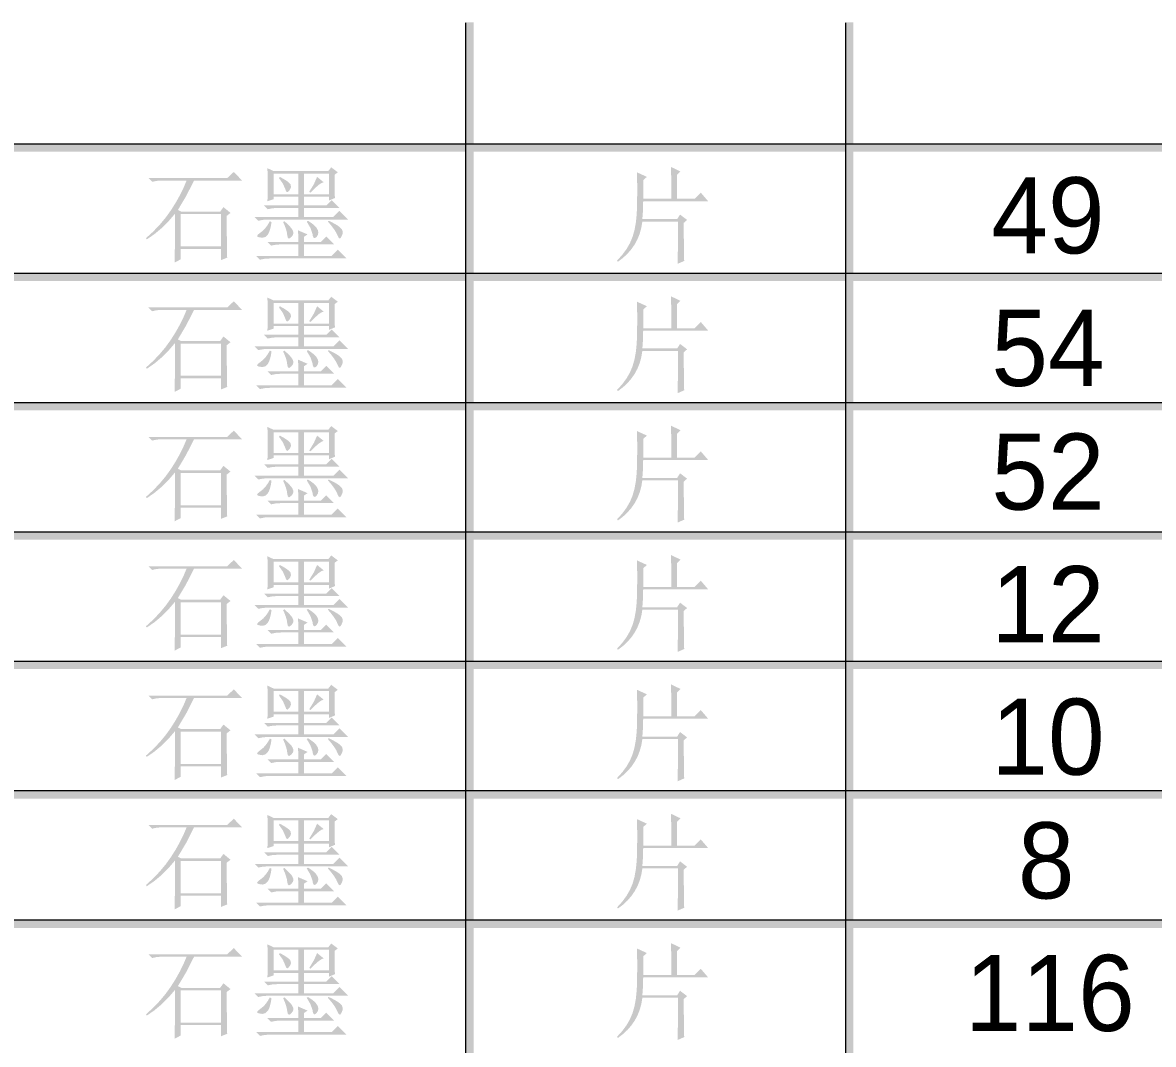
# Model space of a CAD drawing. Header units: millimetres. Extents: x 0 to 169, y 13 to 258.
# Drawn here: x 82.74 to 127.86, y 173.35 to 214.14 of the extents above; entities that cross this region are included whole.
import ezdxf

# ---------------------------------------------------------------- set-up
doc = ezdxf.new("R2010")
doc.units = ezdxf.units.MM

msp = doc.modelspace()

# ---------------------------------------------------------------- hatches: boundary and pattern name
h = msp.add_hatch(color=0)
h.dxf.hatch_style = 2
h.paths.add_polyline_path([(100.397028, 12.706615), (100.735691, 12.706615), (100.735691, 214.153309), (100.397028, 214.153309)])
h = msp.add_hatch(color=0)
h.dxf.hatch_style = 2
h.paths.add_polyline_path([(115.552361, 12.706615), (115.891024, 12.706615), (115.891024, 214.153309), (115.552361, 214.153309)])
h = msp.add_hatch(color=0)
h.dxf.hatch_style = 2
h.paths.add_polyline_path([(0.338667, 208.988642), (168.994667, 208.988642), (168.994667, 209.327305), (0.338667, 209.327305)])
h = msp.add_hatch(color=0)
h.paths.add_polyline_path([(89.049269, 206.495606), (89.049269, 205.205762), (90.653306, 205.205762), (90.653306, 206.495606)])
h.paths.add_polyline_path([(88.801222, 204.56084), (88.805098, 204.688998), (88.808457, 204.850228), (88.811299, 205.044532), (88.813625, 205.271908), (88.815433, 205.532357), (88.816725, 205.825879), (88.8175, 206.152474), (88.817759, 206.512142), (88.555242, 206.206218), (88.280324, 205.933366), (87.993003, 205.693588), (87.69328, 205.486882), (87.660207, 205.536491), (87.945461, 205.797974), (88.20591, 206.069792), (88.441554, 206.351945), (88.652394, 206.644434), (88.840496, 206.94209), (89.007928, 207.239747), (89.154689, 207.537403), (89.28078, 207.835059), (88.222446, 207.835059), (88.077752, 207.822657), (87.908253, 207.78545), (87.759425, 207.934278), (90.901352, 207.934278), (91.165936, 208.182325), (91.496665, 207.835059), (89.578436, 207.835059), (89.260109, 207.210808), (88.933514, 206.66097), (89.065806, 206.594825), (90.620233, 206.594825), (90.752524, 206.776726), (91.033644, 206.545215), (90.884816, 206.42946), (90.885074, 206.124828), (90.88585, 205.847583), (90.887141, 205.597728), (90.88895, 205.375261), (90.891276, 205.180182), (90.894118, 205.012492), (90.897477, 204.872191), (90.901352, 204.759278), (90.653306, 204.660059), (90.653306, 205.106543), (89.049269, 205.106543), (89.049269, 204.693132)])
h = msp.add_hatch(color=0)
h.paths.add_polyline_path([(95.184295, 207.570476), (95.188429, 207.372038), (95.200832, 207.140528), (94.969321, 207.041309), (94.969321, 207.190137), (93.960597, 207.190137), (93.960597, 206.842872), (94.853566, 206.842872), (95.06854, 207.057845), (95.382733, 206.743653), (93.960597, 206.743653), (93.960597, 206.379851), (95.134686, 206.379851), (95.382733, 206.627898), (95.729998, 206.280632), (92.538462, 206.280632), (92.331756, 206.26823), (92.141587, 206.231023), (91.992759, 206.379851), (93.745623, 206.379851), (93.745623, 206.743653), (92.9188, 206.743653), (92.712095, 206.73125), (92.521925, 206.694043), (92.373097, 206.842872), (93.745623, 206.842872), (93.745623, 207.190137), (92.753436, 207.190137), (92.753436, 207.090918), (92.505389, 207.008236), (92.512624, 207.134413), (92.517791, 207.281777), (92.520892, 207.450845), (92.521925, 207.642134), (92.517791, 208.017649), (92.505389, 208.331153), (92.753436, 208.215398), (94.936248, 208.215398), (95.052003, 208.364226), (95.316587, 208.165788), (95.184295, 208.066569)])
h.paths.add_polyline_path([(92.753436, 208.116179), (92.753436, 207.289356), (93.745623, 207.289356), (93.745623, 208.116179)])
h.paths.add_polyline_path([(93.960597, 208.116179), (93.960597, 207.289356), (94.969321, 207.289356), (94.969321, 208.116179)])
h.paths.add_polyline_path([(93.001483, 207.983887), (93.170981, 207.889922), (93.299139, 207.806809), (93.385955, 207.735065), (93.431431, 207.675207), (93.448656, 207.571165), (93.40387, 207.471257), (93.341169, 207.396843), (93.299139, 207.372038), (93.253664, 207.405111), (93.216457, 207.50433), (93.121372, 207.719304), (92.96841, 207.934278)])
h.paths.add_polyline_path([(94.489764, 207.983887), (94.754347, 207.768913), (94.671665, 207.743075), (94.55591, 207.66556), (94.407082, 207.536369), (94.225181, 207.355502), (94.175571, 207.388575), (94.361606, 207.694499)])
h.paths.add_polyline_path([(92.670753, 206.181413), (92.642934, 206.013982), (92.609431, 205.875489), (92.57076, 205.765935), (92.527437, 205.685319), (92.42753, 205.586101), (92.306951, 205.553028), (92.163635, 205.575076), (92.109203, 205.599192), (92.091977, 205.619174), (92.129184, 205.681185), (92.240806, 205.768002), (92.337957, 205.845516), (92.430975, 205.945769), (92.519858, 206.068759), (92.604608, 206.214486)])
h.paths.add_polyline_path([(94.125962, 206.231023), (94.245937, 206.151527), (94.341625, 206.078749), (94.413541, 206.013206), (94.462203, 205.955415), (94.519392, 205.855507), (94.539373, 205.768002), (94.523526, 205.677051), (94.47874, 205.602637), (94.428441, 205.553028), (94.390545, 205.536491), (94.360573, 205.546827), (94.336802, 205.577832), (94.319232, 205.629509), (94.307863, 205.701856), (94.225181, 205.941635), (94.076352, 206.19795)])
h.paths.add_polyline_path([(94.952785, 206.231023), (95.097565, 206.159709), (95.218057, 206.094597), (95.314778, 206.035686), (95.388245, 205.982976), (95.48264, 205.883757), (95.515024, 205.784538), (95.502622, 205.698411), (95.465415, 205.608149), (95.424074, 205.541314), (95.399269, 205.519955), (95.34966, 205.553028), (95.30005, 205.652247), (95.245273, 205.766968), (95.163625, 205.896159), (95.055104, 206.03982), (94.919712, 206.19795)])
h.paths.add_polyline_path([(92.505389, 205.387663), (93.745623, 205.387663), (93.729087, 205.850684), (94.109425, 205.685319), (93.960597, 205.586101), (93.960597, 205.387663), (94.638592, 205.387663), (94.853566, 205.602637), (95.167759, 205.288444), (93.960597, 205.288444), (93.960597, 204.825424), (95.06854, 204.825424), (95.316587, 205.07347), (95.663852, 204.726205), (92.604608, 204.726205), (92.397902, 204.713803), (92.207733, 204.676595), (92.058905, 204.825424), (93.745623, 204.825424), (93.745623, 205.288444), (93.051092, 205.288444), (92.844386, 205.276042), (92.654217, 205.238835)])
h.paths.add_polyline_path([(93.183384, 206.214486), (93.308527, 206.099851), (93.403181, 206.004335), (93.467862, 205.928457), (93.503089, 205.872733), (93.535472, 205.79763), (93.547186, 205.751465), (93.527204, 205.669472), (93.470016, 205.591613), (93.407315, 205.53718), (93.365285, 205.519955), (93.323944, 205.553028), (93.299139, 205.652247), (93.282602, 205.765935), (93.24953, 205.892025), (93.19992, 206.030518), (93.133774, 206.181413)])
h = msp.add_hatch(color=0)
h.dxf.hatch_style = 2
h.paths.add_polyline_path([(107.503075, 207.008236), (107.494806, 206.632032), (107.470002, 206.297168), (108.859064, 206.297168), (108.974819, 206.479069), (109.255939, 206.264095), (109.123648, 206.14834), (109.123906, 205.882207), (109.124681, 205.637777), (109.125973, 205.415052), (109.127782, 205.21403), (109.130107, 205.034713), (109.132949, 204.8771), (109.136308, 204.741191), (109.140184, 204.626986), (108.875601, 204.511231), (108.879476, 204.646106), (108.882835, 204.802686), (108.885678, 204.98097), (108.888003, 205.180957), (108.889812, 205.402649), (108.891104, 205.646045), (108.891879, 205.911145), (108.892137, 206.19795), (107.470002, 206.19795), (107.429436, 205.952228), (107.365615, 205.719426), (107.278541, 205.499543), (107.168211, 205.292579), (107.034628, 205.098534), (106.87779, 204.917408), (106.697697, 204.749201), (106.494351, 204.593913), (106.461278, 204.643523), (106.667036, 204.869865), (106.838171, 205.102409), (106.9752, 205.341154), (107.078639, 205.586101), (107.15512, 205.853871), (107.210931, 206.161432), (107.246071, 206.5093), (107.26054, 206.897993), (107.263554, 207.284447), (107.263985, 207.624908), (107.261315, 207.918861), (107.255028, 208.165788), (107.651903, 207.983887), (107.503075, 207.851595), (107.503075, 207.107455), (108.627554, 207.107455), (108.62652, 207.503296), (108.62342, 207.847461), (108.618252, 208.13995), (108.611017, 208.380762), (108.991356, 208.198861), (108.859064, 208.066569), (108.859064, 207.107455), (109.553595, 207.107455), (109.801642, 207.355502), (110.099299, 207.008236)])
h = msp.add_hatch(color=0)
h.dxf.hatch_style = 2
h.paths.add_polyline_path([(0.338667, 203.823976), (168.994667, 203.823976), (168.994667, 204.162639), (0.338667, 204.162639)])
h = msp.add_hatch(color=0)
h.paths.add_polyline_path([(95.184295, 202.405809), (95.188429, 202.207372), (95.200832, 201.975861), (94.969321, 201.876642), (94.969321, 202.02547), (93.960597, 202.02547), (93.960597, 201.678205), (94.853566, 201.678205), (95.06854, 201.893179), (95.382733, 201.578986), (93.960597, 201.578986), (93.960597, 201.215184), (95.134686, 201.215184), (95.382733, 201.463231), (95.729998, 201.115965), (92.538462, 201.115965), (92.331756, 201.103563), (92.141587, 201.066356), (91.992759, 201.215184), (93.745623, 201.215184), (93.745623, 201.578986), (92.9188, 201.578986), (92.712095, 201.566584), (92.521925, 201.529377), (92.373097, 201.678205), (93.745623, 201.678205), (93.745623, 202.02547), (92.753436, 202.02547), (92.753436, 201.926252), (92.505389, 201.843569), (92.512624, 201.969746), (92.517791, 202.11711), (92.520892, 202.286178), (92.521925, 202.477467), (92.517791, 202.852982), (92.505389, 203.166486), (92.753436, 203.050731), (94.936248, 203.050731), (95.052003, 203.199559), (95.316587, 203.001122), (95.184295, 202.901903)])
h.paths.add_polyline_path([(92.753436, 202.951512), (92.753436, 202.124689), (93.745623, 202.124689), (93.745623, 202.951512)])
h.paths.add_polyline_path([(93.960597, 202.951512), (93.960597, 202.124689), (94.969321, 202.124689), (94.969321, 202.951512)])
h.paths.add_polyline_path([(93.001483, 202.81922), (93.170981, 202.725256), (93.299139, 202.642143), (93.385955, 202.570398), (93.431431, 202.51054), (93.448656, 202.406498), (93.40387, 202.30659), (93.341169, 202.232176), (93.299139, 202.207372), (93.253664, 202.240444), (93.216457, 202.339663), (93.121372, 202.554637), (92.96841, 202.769611)])
h.paths.add_polyline_path([(94.489764, 202.81922), (94.754347, 202.604247), (94.671665, 202.578408), (94.55591, 202.500894), (94.407082, 202.371703), (94.225181, 202.190835), (94.175571, 202.223908), (94.361606, 202.529832)])
h.paths.add_polyline_path([(92.670753, 201.016747), (92.642934, 200.849315), (92.609431, 200.710822), (92.57076, 200.601268), (92.527437, 200.520653), (92.42753, 200.421434), (92.306951, 200.388361), (92.163635, 200.41041), (92.109203, 200.434525), (92.091977, 200.454507), (92.129184, 200.516519), (92.240806, 200.603335), (92.337957, 200.68085), (92.430975, 200.781102), (92.519858, 200.904092), (92.604608, 201.049819)])
h.paths.add_polyline_path([(94.125962, 201.066356), (94.245937, 200.98686), (94.341625, 200.914083), (94.413541, 200.84854), (94.462203, 200.790748), (94.519392, 200.69084), (94.539373, 200.603335), (94.523526, 200.512385), (94.47874, 200.43797), (94.428441, 200.388361), (94.390545, 200.371825), (94.360573, 200.38216), (94.336802, 200.413166), (94.319232, 200.464842), (94.307863, 200.537189), (94.225181, 200.776968), (94.076352, 201.033283)])
h.paths.add_polyline_path([(94.952785, 201.066356), (95.097565, 200.995042), (95.218057, 200.92993), (95.314778, 200.871019), (95.388245, 200.818309), (95.48264, 200.71909), (95.515024, 200.619872), (95.502622, 200.533744), (95.465415, 200.443483), (95.424074, 200.376648), (95.399269, 200.355288), (95.34966, 200.388361), (95.30005, 200.48758), (95.245273, 200.602302), (95.163625, 200.731493), (95.055104, 200.875153), (94.919712, 201.033283)])
h.paths.add_polyline_path([(92.505389, 200.222997), (93.745623, 200.222997), (93.729087, 200.686017), (94.109425, 200.520653), (93.960597, 200.421434), (93.960597, 200.222997), (94.638592, 200.222997), (94.853566, 200.43797), (95.167759, 200.123778), (93.960597, 200.123778), (93.960597, 199.660757), (95.06854, 199.660757), (95.316587, 199.908804), (95.663852, 199.561538), (92.604608, 199.561538), (92.397902, 199.549136), (92.207733, 199.511929), (92.058905, 199.660757), (93.745623, 199.660757), (93.745623, 200.123778), (93.051092, 200.123778), (92.844386, 200.111375), (92.654217, 200.074168)])
h.paths.add_polyline_path([(93.183384, 201.049819), (93.308527, 200.935184), (93.403181, 200.839669), (93.467862, 200.76379), (93.503089, 200.708066), (93.535472, 200.632963), (93.547186, 200.586799), (93.527204, 200.504805), (93.470016, 200.426946), (93.407315, 200.372514), (93.365285, 200.355288), (93.323944, 200.388361), (93.299139, 200.48758), (93.282602, 200.601268), (93.24953, 200.727359), (93.19992, 200.865851), (93.133774, 201.016747)])
h = msp.add_hatch(color=0)
h.dxf.hatch_style = 2
h.paths.add_polyline_path([(107.503075, 201.843569), (107.494806, 201.467365), (107.470002, 201.132502), (108.859064, 201.132502), (108.974819, 201.314403), (109.255939, 201.099429), (109.123648, 200.983674), (109.123906, 200.71754), (109.124681, 200.47311), (109.125973, 200.250385), (109.127782, 200.049364), (109.130107, 199.870046), (109.132949, 199.712433), (109.136308, 199.576524), (109.140184, 199.462319), (108.875601, 199.346564), (108.879476, 199.48144), (108.882835, 199.638019), (108.885678, 199.816303), (108.888003, 200.016291), (108.889812, 200.237983), (108.891104, 200.481379), (108.891879, 200.746479), (108.892137, 201.033283), (107.470002, 201.033283), (107.429436, 200.787562), (107.365615, 200.554759), (107.278541, 200.334876), (107.168211, 200.127912), (107.034628, 199.933867), (106.87779, 199.752741), (106.697697, 199.584534), (106.494351, 199.429247), (106.461278, 199.478856), (106.667036, 199.705199), (106.838171, 199.937743), (106.9752, 200.176488), (107.078639, 200.421434), (107.15512, 200.689204), (107.210931, 200.996765), (107.246071, 201.344633), (107.26054, 201.733326), (107.263554, 202.11978), (107.263985, 202.460242), (107.261315, 202.754194), (107.255028, 203.001122), (107.651903, 202.81922), (107.503075, 202.686929), (107.503075, 201.942788), (108.627554, 201.942788), (108.62652, 202.33863), (108.62342, 202.682795), (108.618252, 202.975283), (108.611017, 203.216095), (108.991356, 203.034194), (108.859064, 202.901903), (108.859064, 201.942788), (109.553595, 201.942788), (109.801642, 202.190835), (110.099299, 201.843569)])
h = msp.add_hatch(color=0)
h.paths.add_polyline_path([(89.049269, 201.330939), (89.049269, 200.041095), (90.653306, 200.041095), (90.653306, 201.330939)])
h.paths.add_polyline_path([(88.801222, 199.396174), (88.805098, 199.524331), (88.808457, 199.685562), (88.811299, 199.879865), (88.813625, 200.107241), (88.815433, 200.367691), (88.816725, 200.661213), (88.8175, 200.987808), (88.817759, 201.347476), (88.555242, 201.041551), (88.280324, 200.7687), (87.993003, 200.528921), (87.69328, 200.322215), (87.660207, 200.371825), (87.945461, 200.633307), (88.20591, 200.905125), (88.441554, 201.187279), (88.652394, 201.479767), (88.840496, 201.777424), (89.007928, 202.07508), (89.154689, 202.372736), (89.28078, 202.670392), (88.222446, 202.670392), (88.077752, 202.65799), (87.908253, 202.620783), (87.759425, 202.769611), (90.901352, 202.769611), (91.165936, 203.017658), (91.496665, 202.670392), (89.578436, 202.670392), (89.260109, 202.046141), (88.933514, 201.496304), (89.065806, 201.430158), (90.620233, 201.430158), (90.752524, 201.612059), (91.033644, 201.380549), (90.884816, 201.264793), (90.885074, 200.960161), (90.88585, 200.682917), (90.887141, 200.433061), (90.88895, 200.210594), (90.891276, 200.015516), (90.894118, 199.847826), (90.897477, 199.707524), (90.901352, 199.594611), (90.653306, 199.495392), (90.653306, 199.941877), (89.049269, 199.941877), (89.049269, 199.528465)])
h = msp.add_hatch(color=0)
h.dxf.hatch_style = 2
h.paths.add_polyline_path([(0.338667, 198.659309), (168.994667, 198.659309), (168.994667, 198.997972), (0.338667, 198.997972)])
h = msp.add_hatch(color=0)
h.paths.add_polyline_path([(89.049269, 196.166273), (89.049269, 194.876429), (90.653306, 194.876429), (90.653306, 196.166273)])
h.paths.add_polyline_path([(88.801222, 194.231507), (88.805098, 194.359664), (88.808457, 194.520895), (88.811299, 194.715198), (88.813625, 194.942575), (88.815433, 195.203024), (88.816725, 195.496546), (88.8175, 195.823141), (88.817759, 196.182809), (88.555242, 195.876885), (88.280324, 195.604033), (87.993003, 195.364254), (87.69328, 195.157549), (87.660207, 195.207158), (87.945461, 195.468641), (88.20591, 195.740459), (88.441554, 196.022612), (88.652394, 196.315101), (88.840496, 196.612757), (89.007928, 196.910413), (89.154689, 197.208069), (89.28078, 197.505726), (88.222446, 197.505726), (88.077752, 197.493323), (87.908253, 197.456116), (87.759425, 197.604944), (90.901352, 197.604944), (91.165936, 197.852991), (91.496665, 197.505726), (89.578436, 197.505726), (89.260109, 196.881474), (88.933514, 196.331637), (89.065806, 196.265491), (90.620233, 196.265491), (90.752524, 196.447392), (91.033644, 196.215882), (90.884816, 196.100127), (90.885074, 195.795494), (90.88585, 195.51825), (90.887141, 195.268395), (90.88895, 195.045928), (90.891276, 194.850849), (90.894118, 194.683159), (90.897477, 194.542857), (90.901352, 194.429944), (90.653306, 194.330726), (90.653306, 194.77721), (89.049269, 194.77721), (89.049269, 194.363799)])
h = msp.add_hatch(color=0)
h.paths.add_polyline_path([(95.184295, 197.241142), (95.188429, 197.042705), (95.200832, 196.811194), (94.969321, 196.711976), (94.969321, 196.860804), (93.960597, 196.860804), (93.960597, 196.513538), (94.853566, 196.513538), (95.06854, 196.728512), (95.382733, 196.414319), (93.960597, 196.414319), (93.960597, 196.050517), (95.134686, 196.050517), (95.382733, 196.298564), (95.729998, 195.951299), (92.538462, 195.951299), (92.331756, 195.938896), (92.141587, 195.901689), (91.992759, 196.050517), (93.745623, 196.050517), (93.745623, 196.414319), (92.9188, 196.414319), (92.712095, 196.401917), (92.521925, 196.36471), (92.373097, 196.513538), (93.745623, 196.513538), (93.745623, 196.860804), (92.753436, 196.860804), (92.753436, 196.761585), (92.505389, 196.678903), (92.512624, 196.805079), (92.517791, 196.952443), (92.520892, 197.121511), (92.521925, 197.3128), (92.517791, 197.688316), (92.505389, 198.001819), (92.753436, 197.886064), (94.936248, 197.886064), (95.052003, 198.034892), (95.316587, 197.836455), (95.184295, 197.737236)])
h.paths.add_polyline_path([(92.753436, 197.786845), (92.753436, 196.960023), (93.745623, 196.960023), (93.745623, 197.786845)])
h.paths.add_polyline_path([(93.960597, 197.786845), (93.960597, 196.960023), (94.969321, 196.960023), (94.969321, 197.786845)])
h.paths.add_polyline_path([(93.001483, 197.654554), (93.170981, 197.560589), (93.299139, 197.477476), (93.385955, 197.405732), (93.431431, 197.345873), (93.448656, 197.241831), (93.40387, 197.141924), (93.341169, 197.06751), (93.299139, 197.042705), (93.253664, 197.075778), (93.216457, 197.174997), (93.121372, 197.38997), (92.96841, 197.604944)])
h.paths.add_polyline_path([(94.489764, 197.654554), (94.754347, 197.43958), (94.671665, 197.413742), (94.55591, 197.336227), (94.407082, 197.207036), (94.225181, 197.026168), (94.175571, 197.059241), (94.361606, 197.365166)])
h.paths.add_polyline_path([(92.670753, 195.85208), (92.642934, 195.684648), (92.609431, 195.546155), (92.57076, 195.436601), (92.527437, 195.355986), (92.42753, 195.256767), (92.306951, 195.223694), (92.163635, 195.245743), (92.109203, 195.269859), (92.091977, 195.28984), (92.129184, 195.351852), (92.240806, 195.438668), (92.337957, 195.516183), (92.430975, 195.616435), (92.519858, 195.739425), (92.604608, 195.885153)])
h.paths.add_polyline_path([(94.125962, 195.901689), (94.245937, 195.822194), (94.341625, 195.749416), (94.413541, 195.683873), (94.462203, 195.626082), (94.519392, 195.526174), (94.539373, 195.438668), (94.523526, 195.347718), (94.47874, 195.273304), (94.428441, 195.223694), (94.390545, 195.207158), (94.360573, 195.217493), (94.336802, 195.248499), (94.319232, 195.300176), (94.307863, 195.372523), (94.225181, 195.612301), (94.076352, 195.868616)])
h.paths.add_polyline_path([(94.952785, 195.901689), (95.097565, 195.830376), (95.218057, 195.765263), (95.314778, 195.706352), (95.388245, 195.653642), (95.48264, 195.554424), (95.515024, 195.455205), (95.502622, 195.369077), (95.465415, 195.278816), (95.424074, 195.211981), (95.399269, 195.190622), (95.34966, 195.223694), (95.30005, 195.322913), (95.245273, 195.437635), (95.163625, 195.566826), (95.055104, 195.710486), (94.919712, 195.868616)])
h.paths.add_polyline_path([(92.505389, 195.05833), (93.745623, 195.05833), (93.729087, 195.521351), (94.109425, 195.355986), (93.960597, 195.256767), (93.960597, 195.05833), (94.638592, 195.05833), (94.853566, 195.273304), (95.167759, 194.959111), (93.960597, 194.959111), (93.960597, 194.49609), (95.06854, 194.49609), (95.316587, 194.744137), (95.663852, 194.396872), (92.604608, 194.396872), (92.397902, 194.384469), (92.207733, 194.347262), (92.058905, 194.49609), (93.745623, 194.49609), (93.745623, 194.959111), (93.051092, 194.959111), (92.844386, 194.946709), (92.654217, 194.909502)])
h.paths.add_polyline_path([(93.183384, 195.885153), (93.308527, 195.770517), (93.403181, 195.675002), (93.467862, 195.599124), (93.503089, 195.543399), (93.535472, 195.468296), (93.547186, 195.422132), (93.527204, 195.340139), (93.470016, 195.26228), (93.407315, 195.207847), (93.365285, 195.190622), (93.323944, 195.223694), (93.299139, 195.322913), (93.282602, 195.436601), (93.24953, 195.562692), (93.19992, 195.701185), (93.133774, 195.85208)])
h = msp.add_hatch(color=0)
h.dxf.hatch_style = 2
h.paths.add_polyline_path([(107.503075, 196.678903), (107.494806, 196.302698), (107.470002, 195.967835), (108.859064, 195.967835), (108.974819, 196.149736), (109.255939, 195.934762), (109.123648, 195.819007), (109.123906, 195.552873), (109.124681, 195.308444), (109.125973, 195.085718), (109.127782, 194.884697), (109.130107, 194.70538), (109.132949, 194.547767), (109.136308, 194.411858), (109.140184, 194.297653), (108.875601, 194.181898), (108.879476, 194.316773), (108.882835, 194.473353), (108.885678, 194.651636), (108.888003, 194.851624), (108.889812, 195.073316), (108.891104, 195.316712), (108.891879, 195.581812), (108.892137, 195.868616), (107.470002, 195.868616), (107.429436, 195.622895), (107.365615, 195.390093), (107.278541, 195.170209), (107.168211, 194.963245), (107.034628, 194.7692), (106.87779, 194.588074), (106.697697, 194.419868), (106.494351, 194.26458), (106.461278, 194.314189), (106.667036, 194.540532), (106.838171, 194.773076), (106.9752, 195.011821), (107.078639, 195.256767), (107.15512, 195.524537), (107.210931, 195.832098), (107.246071, 196.179967), (107.26054, 196.56866), (107.263554, 196.955113), (107.263985, 197.295575), (107.261315, 197.589528), (107.255028, 197.836455), (107.651903, 197.654554), (107.503075, 197.522262), (107.503075, 196.778122), (108.627554, 196.778122), (108.62652, 197.173963), (108.62342, 197.518128), (108.618252, 197.810617), (108.611017, 198.051429), (108.991356, 197.869528), (108.859064, 197.737236), (108.859064, 196.778122), (109.553595, 196.778122), (109.801642, 197.026168), (110.099299, 196.678903)])
h = msp.add_hatch(color=0)
h.dxf.hatch_style = 2
h.paths.add_polyline_path([(0.338667, 193.494642), (168.994667, 193.494642), (168.994667, 193.833305), (0.338667, 193.833305)])
h = msp.add_hatch(color=0)
h.paths.add_polyline_path([(95.184295, 192.076476), (95.188429, 191.878038), (95.200832, 191.646528), (94.969321, 191.547309), (94.969321, 191.696137), (93.960597, 191.696137), (93.960597, 191.348872), (94.853566, 191.348872), (95.06854, 191.563845), (95.382733, 191.249653), (93.960597, 191.249653), (93.960597, 190.885851), (95.134686, 190.885851), (95.382733, 191.133898), (95.729998, 190.786632), (92.538462, 190.786632), (92.331756, 190.77423), (92.141587, 190.737023), (91.992759, 190.885851), (93.745623, 190.885851), (93.745623, 191.249653), (92.9188, 191.249653), (92.712095, 191.23725), (92.521925, 191.200043), (92.373097, 191.348872), (93.745623, 191.348872), (93.745623, 191.696137), (92.753436, 191.696137), (92.753436, 191.596918), (92.505389, 191.514236), (92.512624, 191.640413), (92.517791, 191.787777), (92.520892, 191.956845), (92.521925, 192.148134), (92.517791, 192.523649), (92.505389, 192.837153), (92.753436, 192.721398), (94.936248, 192.721398), (95.052003, 192.870226), (95.316587, 192.671788), (95.184295, 192.572569)])
h.paths.add_polyline_path([(92.753436, 192.622179), (92.753436, 191.795356), (93.745623, 191.795356), (93.745623, 192.622179)])
h.paths.add_polyline_path([(93.960597, 192.622179), (93.960597, 191.795356), (94.969321, 191.795356), (94.969321, 192.622179)])
h.paths.add_polyline_path([(93.001483, 192.489887), (93.170981, 192.395922), (93.299139, 192.312809), (93.385955, 192.241065), (93.431431, 192.181207), (93.448656, 192.077165), (93.40387, 191.977257), (93.341169, 191.902843), (93.299139, 191.878038), (93.253664, 191.911111), (93.216457, 192.01033), (93.121372, 192.225304), (92.96841, 192.440278)])
h.paths.add_polyline_path([(94.489764, 192.489887), (94.754347, 192.274913), (94.671665, 192.249075), (94.55591, 192.17156), (94.407082, 192.042369), (94.225181, 191.861502), (94.175571, 191.894575), (94.361606, 192.200499)])
h.paths.add_polyline_path([(92.670753, 190.687413), (92.642934, 190.519982), (92.609431, 190.381489), (92.57076, 190.271935), (92.527437, 190.191319), (92.42753, 190.092101), (92.306951, 190.059028), (92.163635, 190.081076), (92.109203, 190.105192), (92.091977, 190.125174), (92.129184, 190.187185), (92.240806, 190.274002), (92.337957, 190.351516), (92.430975, 190.451769), (92.519858, 190.574759), (92.604608, 190.720486)])
h.paths.add_polyline_path([(94.125962, 190.737023), (94.245937, 190.657527), (94.341625, 190.584749), (94.413541, 190.519206), (94.462203, 190.461415), (94.519392, 190.361507), (94.539373, 190.274002), (94.523526, 190.183051), (94.47874, 190.108637), (94.428441, 190.059028), (94.390545, 190.042491), (94.360573, 190.052827), (94.336802, 190.083832), (94.319232, 190.135509), (94.307863, 190.207856), (94.225181, 190.447635), (94.076352, 190.70395)])
h.paths.add_polyline_path([(94.952785, 190.737023), (95.097565, 190.665709), (95.218057, 190.600597), (95.314778, 190.541686), (95.388245, 190.488976), (95.48264, 190.389757), (95.515024, 190.290538), (95.502622, 190.204411), (95.465415, 190.114149), (95.424074, 190.047314), (95.399269, 190.025955), (95.34966, 190.059028), (95.30005, 190.158247), (95.245273, 190.272968), (95.163625, 190.402159), (95.055104, 190.54582), (94.919712, 190.70395)])
h.paths.add_polyline_path([(92.505389, 189.893663), (93.745623, 189.893663), (93.729087, 190.356684), (94.109425, 190.191319), (93.960597, 190.092101), (93.960597, 189.893663), (94.638592, 189.893663), (94.853566, 190.108637), (95.167759, 189.794444), (93.960597, 189.794444), (93.960597, 189.331424), (95.06854, 189.331424), (95.316587, 189.57947), (95.663852, 189.232205), (92.604608, 189.232205), (92.397902, 189.219803), (92.207733, 189.182595), (92.058905, 189.331424), (93.745623, 189.331424), (93.745623, 189.794444), (93.051092, 189.794444), (92.844386, 189.782042), (92.654217, 189.744835)])
h.paths.add_polyline_path([(93.183384, 190.720486), (93.308527, 190.605851), (93.403181, 190.510335), (93.467862, 190.434457), (93.503089, 190.378733), (93.535472, 190.30363), (93.547186, 190.257465), (93.527204, 190.175472), (93.470016, 190.097613), (93.407315, 190.04318), (93.365285, 190.025955), (93.323944, 190.059028), (93.299139, 190.158247), (93.282602, 190.271935), (93.24953, 190.398025), (93.19992, 190.536518), (93.133774, 190.687413)])
h = msp.add_hatch(color=0)
h.dxf.hatch_style = 2
h.paths.add_polyline_path([(107.503075, 191.514236), (107.494806, 191.138032), (107.470002, 190.803168), (108.859064, 190.803168), (108.974819, 190.985069), (109.255939, 190.770095), (109.123648, 190.65434), (109.123906, 190.388207), (109.124681, 190.143777), (109.125973, 189.921052), (109.127782, 189.72003), (109.130107, 189.540713), (109.132949, 189.3831), (109.136308, 189.247191), (109.140184, 189.132986), (108.875601, 189.017231), (108.879476, 189.152106), (108.882835, 189.308686), (108.885678, 189.48697), (108.888003, 189.686957), (108.889812, 189.908649), (108.891104, 190.152045), (108.891879, 190.417145), (108.892137, 190.70395), (107.470002, 190.70395), (107.429436, 190.458228), (107.365615, 190.225426), (107.278541, 190.005543), (107.168211, 189.798579), (107.034628, 189.604534), (106.87779, 189.423408), (106.697697, 189.255201), (106.494351, 189.099913), (106.461278, 189.149523), (106.667036, 189.375865), (106.838171, 189.608409), (106.9752, 189.847154), (107.078639, 190.092101), (107.15512, 190.359871), (107.210931, 190.667432), (107.246071, 191.0153), (107.26054, 191.403993), (107.263554, 191.790447), (107.263985, 192.130908), (107.261315, 192.424861), (107.255028, 192.671788), (107.651903, 192.489887), (107.503075, 192.357595), (107.503075, 191.613455), (108.627554, 191.613455), (108.62652, 192.009296), (108.62342, 192.353461), (108.618252, 192.64595), (108.611017, 192.886762), (108.991356, 192.704861), (108.859064, 192.572569), (108.859064, 191.613455), (109.553595, 191.613455), (109.801642, 191.861502), (110.099299, 191.514236)])
h = msp.add_hatch(color=0)
h.paths.add_polyline_path([(89.049269, 191.001606), (89.049269, 189.711762), (90.653306, 189.711762), (90.653306, 191.001606)])
h.paths.add_polyline_path([(88.801222, 189.06684), (88.805098, 189.194998), (88.808457, 189.356228), (88.811299, 189.550532), (88.813625, 189.777908), (88.815433, 190.038357), (88.816725, 190.331879), (88.8175, 190.658474), (88.817759, 191.018142), (88.555242, 190.712218), (88.280324, 190.439366), (87.993003, 190.199588), (87.69328, 189.992882), (87.660207, 190.042491), (87.945461, 190.303974), (88.20591, 190.575792), (88.441554, 190.857945), (88.652394, 191.150434), (88.840496, 191.44809), (89.007928, 191.745747), (89.154689, 192.043403), (89.28078, 192.341059), (88.222446, 192.341059), (88.077752, 192.328657), (87.908253, 192.29145), (87.759425, 192.440278), (90.901352, 192.440278), (91.165936, 192.688325), (91.496665, 192.341059), (89.578436, 192.341059), (89.260109, 191.716808), (88.933514, 191.16697), (89.065806, 191.100825), (90.620233, 191.100825), (90.752524, 191.282726), (91.033644, 191.051215), (90.884816, 190.93546), (90.885074, 190.630828), (90.88585, 190.353583), (90.887141, 190.103728), (90.88895, 189.881261), (90.891276, 189.686182), (90.894118, 189.518492), (90.897477, 189.378191), (90.901352, 189.265278), (90.653306, 189.166059), (90.653306, 189.612543), (89.049269, 189.612543), (89.049269, 189.199132)])
h = msp.add_hatch(color=0)
h.dxf.hatch_style = 2
h.paths.add_polyline_path([(0.338667, 188.329976), (168.994667, 188.329976), (168.994667, 188.668639), (0.338667, 188.668639)])
h = msp.add_hatch(color=0)
h.paths.add_polyline_path([(89.049269, 185.836939), (89.049269, 184.547095), (90.653306, 184.547095), (90.653306, 185.836939)])
h.paths.add_polyline_path([(88.801222, 183.902174), (88.805098, 184.030331), (88.808457, 184.191562), (88.811299, 184.385865), (88.813625, 184.613241), (88.815433, 184.873691), (88.816725, 185.167213), (88.8175, 185.493808), (88.817759, 185.853476), (88.555242, 185.547551), (88.280324, 185.2747), (87.993003, 185.034921), (87.69328, 184.828215), (87.660207, 184.877825), (87.945461, 185.139307), (88.20591, 185.411125), (88.441554, 185.693279), (88.652394, 185.985767), (88.840496, 186.283424), (89.007928, 186.58108), (89.154689, 186.878736), (89.28078, 187.176392), (88.222446, 187.176392), (88.077752, 187.16399), (87.908253, 187.126783), (87.759425, 187.275611), (90.901352, 187.275611), (91.165936, 187.523658), (91.496665, 187.176392), (89.578436, 187.176392), (89.260109, 186.552141), (88.933514, 186.002304), (89.065806, 185.936158), (90.620233, 185.936158), (90.752524, 186.118059), (91.033644, 185.886549), (90.884816, 185.770793), (90.885074, 185.466161), (90.88585, 185.188917), (90.887141, 184.939061), (90.88895, 184.716594), (90.891276, 184.521516), (90.894118, 184.353826), (90.897477, 184.213524), (90.901352, 184.100611), (90.653306, 184.001392), (90.653306, 184.447877), (89.049269, 184.447877), (89.049269, 184.034465)])
h = msp.add_hatch(color=0)
h.paths.add_polyline_path([(95.184295, 186.911809), (95.188429, 186.713372), (95.200832, 186.481861), (94.969321, 186.382642), (94.969321, 186.53147), (93.960597, 186.53147), (93.960597, 186.184205), (94.853566, 186.184205), (95.06854, 186.399179), (95.382733, 186.084986), (93.960597, 186.084986), (93.960597, 185.721184), (95.134686, 185.721184), (95.382733, 185.969231), (95.729998, 185.621965), (92.538462, 185.621965), (92.331756, 185.609563), (92.141587, 185.572356), (91.992759, 185.721184), (93.745623, 185.721184), (93.745623, 186.084986), (92.9188, 186.084986), (92.712095, 186.072584), (92.521925, 186.035377), (92.373097, 186.184205), (93.745623, 186.184205), (93.745623, 186.53147), (92.753436, 186.53147), (92.753436, 186.432252), (92.505389, 186.349569), (92.512624, 186.475746), (92.517791, 186.62311), (92.520892, 186.792178), (92.521925, 186.983467), (92.517791, 187.358982), (92.505389, 187.672486), (92.753436, 187.556731), (94.936248, 187.556731), (95.052003, 187.705559), (95.316587, 187.507122), (95.184295, 187.407903)])
h.paths.add_polyline_path([(92.753436, 187.457512), (92.753436, 186.630689), (93.745623, 186.630689), (93.745623, 187.457512)])
h.paths.add_polyline_path([(93.960597, 187.457512), (93.960597, 186.630689), (94.969321, 186.630689), (94.969321, 187.457512)])
h.paths.add_polyline_path([(93.001483, 187.32522), (93.170981, 187.231256), (93.299139, 187.148143), (93.385955, 187.076398), (93.431431, 187.01654), (93.448656, 186.912498), (93.40387, 186.81259), (93.341169, 186.738176), (93.299139, 186.713372), (93.253664, 186.746444), (93.216457, 186.845663), (93.121372, 187.060637), (92.96841, 187.275611)])
h.paths.add_polyline_path([(94.489764, 187.32522), (94.754347, 187.110247), (94.671665, 187.084408), (94.55591, 187.006894), (94.407082, 186.877703), (94.225181, 186.696835), (94.175571, 186.729908), (94.361606, 187.035832)])
h.paths.add_polyline_path([(92.670753, 185.522747), (92.642934, 185.355315), (92.609431, 185.216822), (92.57076, 185.107268), (92.527437, 185.026653), (92.42753, 184.927434), (92.306951, 184.894361), (92.163635, 184.91641), (92.109203, 184.940525), (92.091977, 184.960507), (92.129184, 185.022519), (92.240806, 185.109335), (92.337957, 185.18685), (92.430975, 185.287102), (92.519858, 185.410092), (92.604608, 185.555819)])
h.paths.add_polyline_path([(94.125962, 185.572356), (94.245937, 185.49286), (94.341625, 185.420083), (94.413541, 185.35454), (94.462203, 185.296748), (94.519392, 185.19684), (94.539373, 185.109335), (94.523526, 185.018385), (94.47874, 184.94397), (94.428441, 184.894361), (94.390545, 184.877825), (94.360573, 184.88816), (94.336802, 184.919166), (94.319232, 184.970842), (94.307863, 185.043189), (94.225181, 185.282968), (94.076352, 185.539283)])
h.paths.add_polyline_path([(94.952785, 185.572356), (95.097565, 185.501042), (95.218057, 185.43593), (95.314778, 185.377019), (95.388245, 185.324309), (95.48264, 185.22509), (95.515024, 185.125872), (95.502622, 185.039744), (95.465415, 184.949483), (95.424074, 184.882648), (95.399269, 184.861288), (95.34966, 184.894361), (95.30005, 184.99358), (95.245273, 185.108302), (95.163625, 185.237493), (95.055104, 185.381153), (94.919712, 185.539283)])
h.paths.add_polyline_path([(92.505389, 184.728997), (93.745623, 184.728997), (93.729087, 185.192017), (94.109425, 185.026653), (93.960597, 184.927434), (93.960597, 184.728997), (94.638592, 184.728997), (94.853566, 184.94397), (95.167759, 184.629778), (93.960597, 184.629778), (93.960597, 184.166757), (95.06854, 184.166757), (95.316587, 184.414804), (95.663852, 184.067538), (92.604608, 184.067538), (92.397902, 184.055136), (92.207733, 184.017929), (92.058905, 184.166757), (93.745623, 184.166757), (93.745623, 184.629778), (93.051092, 184.629778), (92.844386, 184.617375), (92.654217, 184.580168)])
h.paths.add_polyline_path([(93.183384, 185.555819), (93.308527, 185.441184), (93.403181, 185.345669), (93.467862, 185.26979), (93.503089, 185.214066), (93.535472, 185.138963), (93.547186, 185.092799), (93.527204, 185.010805), (93.470016, 184.932946), (93.407315, 184.878514), (93.365285, 184.861288), (93.323944, 184.894361), (93.299139, 184.99358), (93.282602, 185.107268), (93.24953, 185.233359), (93.19992, 185.371851), (93.133774, 185.522747)])
h = msp.add_hatch(color=0)
h.dxf.hatch_style = 2
h.paths.add_polyline_path([(107.503075, 186.349569), (107.494806, 185.973365), (107.470002, 185.638502), (108.859064, 185.638502), (108.974819, 185.820403), (109.255939, 185.605429), (109.123648, 185.489674), (109.123906, 185.22354), (109.124681, 184.97911), (109.125973, 184.756385), (109.127782, 184.555364), (109.130107, 184.376046), (109.132949, 184.218433), (109.136308, 184.082524), (109.140184, 183.968319), (108.875601, 183.852564), (108.879476, 183.98744), (108.882835, 184.144019), (108.885678, 184.322303), (108.888003, 184.522291), (108.889812, 184.743983), (108.891104, 184.987379), (108.891879, 185.252479), (108.892137, 185.539283), (107.470002, 185.539283), (107.429436, 185.293562), (107.365615, 185.060759), (107.278541, 184.840876), (107.168211, 184.633912), (107.034628, 184.439867), (106.87779, 184.258741), (106.697697, 184.090534), (106.494351, 183.935247), (106.461278, 183.984856), (106.667036, 184.211199), (106.838171, 184.443743), (106.9752, 184.682488), (107.078639, 184.927434), (107.15512, 185.195204), (107.210931, 185.502765), (107.246071, 185.850633), (107.26054, 186.239326), (107.263554, 186.62578), (107.263985, 186.966242), (107.261315, 187.260194), (107.255028, 187.507122), (107.651903, 187.32522), (107.503075, 187.192929), (107.503075, 186.448788), (108.627554, 186.448788), (108.62652, 186.84463), (108.62342, 187.188795), (108.618252, 187.481283), (108.611017, 187.722095), (108.991356, 187.540194), (108.859064, 187.407903), (108.859064, 186.448788), (109.553595, 186.448788), (109.801642, 186.696835), (110.099299, 186.349569)])
h = msp.add_hatch(color=0)
h.dxf.hatch_style = 2
h.paths.add_polyline_path([(0.338667, 183.165309), (168.994667, 183.165309), (168.994667, 183.503983), (0.338667, 183.503983)])
h = msp.add_hatch(color=0)
h.paths.add_polyline_path([(89.049269, 180.672273), (89.049269, 179.382429), (90.653306, 179.382429), (90.653306, 180.672273)])
h.paths.add_polyline_path([(88.801222, 178.737507), (88.805098, 178.865664), (88.808457, 179.026895), (88.811299, 179.221198), (88.813625, 179.448575), (88.815433, 179.709024), (88.816725, 180.002546), (88.8175, 180.329141), (88.817759, 180.688809), (88.555242, 180.382885), (88.280324, 180.110033), (87.993003, 179.870254), (87.69328, 179.663549), (87.660207, 179.713158), (87.945461, 179.974641), (88.20591, 180.246459), (88.441554, 180.528612), (88.652394, 180.821101), (88.840496, 181.118757), (89.007928, 181.416413), (89.154689, 181.714069), (89.28078, 182.011726), (88.222446, 182.011726), (88.077752, 181.999323), (87.908253, 181.962116), (87.759425, 182.110944), (90.901352, 182.110944), (91.165936, 182.358991), (91.496665, 182.011726), (89.578436, 182.011726), (89.260109, 181.387474), (88.933514, 180.837637), (89.065806, 180.771491), (90.620233, 180.771491), (90.752524, 180.953392), (91.033644, 180.721882), (90.884816, 180.606127), (90.885074, 180.301494), (90.88585, 180.02425), (90.887141, 179.774395), (90.88895, 179.551928), (90.891276, 179.356849), (90.894118, 179.189159), (90.897477, 179.048857), (90.901352, 178.935944), (90.653306, 178.836726), (90.653306, 179.28321), (89.049269, 179.28321), (89.049269, 178.869799)])
h = msp.add_hatch(color=0)
h.paths.add_polyline_path([(95.184295, 181.747142), (95.188429, 181.548705), (95.200832, 181.317194), (94.969321, 181.217976), (94.969321, 181.366804), (93.960597, 181.366804), (93.960597, 181.019538), (94.853566, 181.019538), (95.06854, 181.234512), (95.382733, 180.920319), (93.960597, 180.920319), (93.960597, 180.556517), (95.134686, 180.556517), (95.382733, 180.804564), (95.729998, 180.457299), (92.538462, 180.457299), (92.331756, 180.444896), (92.141587, 180.407689), (91.992759, 180.556517), (93.745623, 180.556517), (93.745623, 180.920319), (92.9188, 180.920319), (92.712095, 180.907917), (92.521925, 180.87071), (92.373097, 181.019538), (93.745623, 181.019538), (93.745623, 181.366804), (92.753436, 181.366804), (92.753436, 181.267585), (92.505389, 181.184903), (92.512624, 181.311079), (92.517791, 181.458443), (92.520892, 181.627511), (92.521925, 181.8188), (92.517791, 182.194316), (92.505389, 182.507819), (92.753436, 182.392064), (94.936248, 182.392064), (95.052003, 182.540892), (95.316587, 182.342455), (95.184295, 182.243236)])
h.paths.add_polyline_path([(92.753436, 182.292845), (92.753436, 181.466023), (93.745623, 181.466023), (93.745623, 182.292845)])
h.paths.add_polyline_path([(93.960597, 182.292845), (93.960597, 181.466023), (94.969321, 181.466023), (94.969321, 182.292845)])
h.paths.add_polyline_path([(93.001483, 182.160554), (93.170981, 182.066589), (93.299139, 181.983476), (93.385955, 181.911732), (93.431431, 181.851873), (93.448656, 181.747831), (93.40387, 181.647924), (93.341169, 181.57351), (93.299139, 181.548705), (93.253664, 181.581778), (93.216457, 181.680997), (93.121372, 181.89597), (92.96841, 182.110944)])
h.paths.add_polyline_path([(94.489764, 182.160554), (94.754347, 181.94558), (94.671665, 181.919742), (94.55591, 181.842227), (94.407082, 181.713036), (94.225181, 181.532168), (94.175571, 181.565241), (94.361606, 181.871166)])
h.paths.add_polyline_path([(92.670753, 180.35808), (92.642934, 180.190648), (92.609431, 180.052155), (92.57076, 179.942601), (92.527437, 179.861986), (92.42753, 179.762767), (92.306951, 179.729694), (92.163635, 179.751743), (92.109203, 179.775859), (92.091977, 179.79584), (92.129184, 179.857852), (92.240806, 179.944668), (92.337957, 180.022183), (92.430975, 180.122435), (92.519858, 180.245425), (92.604608, 180.391153)])
h.paths.add_polyline_path([(94.125962, 180.407689), (94.245937, 180.328194), (94.341625, 180.255416), (94.413541, 180.189873), (94.462203, 180.132082), (94.519392, 180.032174), (94.539373, 179.944668), (94.523526, 179.853718), (94.47874, 179.779304), (94.428441, 179.729694), (94.390545, 179.713158), (94.360573, 179.723493), (94.336802, 179.754499), (94.319232, 179.806176), (94.307863, 179.878523), (94.225181, 180.118301), (94.076352, 180.374616)])
h.paths.add_polyline_path([(94.952785, 180.407689), (95.097565, 180.336376), (95.218057, 180.271263), (95.314778, 180.212352), (95.388245, 180.159642), (95.48264, 180.060424), (95.515024, 179.961205), (95.502622, 179.875077), (95.465415, 179.784816), (95.424074, 179.717981), (95.399269, 179.696622), (95.34966, 179.729694), (95.30005, 179.828913), (95.245273, 179.943635), (95.163625, 180.072826), (95.055104, 180.216486), (94.919712, 180.374616)])
h.paths.add_polyline_path([(92.505389, 179.56433), (93.745623, 179.56433), (93.729087, 180.027351), (94.109425, 179.861986), (93.960597, 179.762767), (93.960597, 179.56433), (94.638592, 179.56433), (94.853566, 179.779304), (95.167759, 179.465111), (93.960597, 179.465111), (93.960597, 179.00209), (95.06854, 179.00209), (95.316587, 179.250137), (95.663852, 178.902872), (92.604608, 178.902872), (92.397902, 178.890469), (92.207733, 178.853262), (92.058905, 179.00209), (93.745623, 179.00209), (93.745623, 179.465111), (93.051092, 179.465111), (92.844386, 179.452709), (92.654217, 179.415502)])
h.paths.add_polyline_path([(93.183384, 180.391153), (93.308527, 180.276517), (93.403181, 180.181002), (93.467862, 180.105124), (93.503089, 180.049399), (93.535472, 179.974296), (93.547186, 179.928132), (93.527204, 179.846139), (93.470016, 179.76828), (93.407315, 179.713847), (93.365285, 179.696622), (93.323944, 179.729694), (93.299139, 179.828913), (93.282602, 179.942601), (93.24953, 180.068692), (93.19992, 180.207185), (93.133774, 180.35808)])
h = msp.add_hatch(color=0)
h.dxf.hatch_style = 2
h.paths.add_polyline_path([(107.503075, 181.184903), (107.494806, 180.808698), (107.470002, 180.473835), (108.859064, 180.473835), (108.974819, 180.655736), (109.255939, 180.440762), (109.123648, 180.325007), (109.123906, 180.058873), (109.124681, 179.814444), (109.125973, 179.591718), (109.127782, 179.390697), (109.130107, 179.21138), (109.132949, 179.053767), (109.136308, 178.917858), (109.140184, 178.803653), (108.875601, 178.687898), (108.879476, 178.822773), (108.882835, 178.979353), (108.885678, 179.157636), (108.888003, 179.357624), (108.889812, 179.579316), (108.891104, 179.822712), (108.891879, 180.087812), (108.892137, 180.374616), (107.470002, 180.374616), (107.429436, 180.128895), (107.365615, 179.896093), (107.278541, 179.676209), (107.168211, 179.469245), (107.034628, 179.2752), (106.87779, 179.094074), (106.697697, 178.925868), (106.494351, 178.77058), (106.461278, 178.820189), (106.667036, 179.046532), (106.838171, 179.279076), (106.9752, 179.517821), (107.078639, 179.762767), (107.15512, 180.030537), (107.210931, 180.338098), (107.246071, 180.685967), (107.26054, 181.07466), (107.263554, 181.461113), (107.263985, 181.801575), (107.261315, 182.095528), (107.255028, 182.342455), (107.651903, 182.160554), (107.503075, 182.028262), (107.503075, 181.284122), (108.627554, 181.284122), (108.62652, 181.679963), (108.62342, 182.024128), (108.618252, 182.316617), (108.611017, 182.557429), (108.991356, 182.375528), (108.859064, 182.243236), (108.859064, 181.284122), (109.553595, 181.284122), (109.801642, 181.532168), (110.099299, 181.184903)])
h = msp.add_hatch(color=0)
h.dxf.hatch_style = 2
h.paths.add_polyline_path([(0.338667, 178.000642), (168.994667, 178.000642), (168.994667, 178.339305), (0.338667, 178.339305)])
h = msp.add_hatch(color=0)
h.paths.add_polyline_path([(95.184295, 176.582476), (95.188429, 176.384038), (95.200832, 176.152528), (94.969321, 176.053309), (94.969321, 176.202137), (93.960597, 176.202137), (93.960597, 175.854872), (94.853566, 175.854872), (95.06854, 176.069845), (95.382733, 175.755653), (93.960597, 175.755653), (93.960597, 175.391851), (95.134686, 175.391851), (95.382733, 175.639898), (95.729998, 175.292632), (92.538462, 175.292632), (92.331756, 175.28023), (92.141587, 175.243023), (91.992759, 175.391851), (93.745623, 175.391851), (93.745623, 175.755653), (92.9188, 175.755653), (92.712095, 175.74325), (92.521925, 175.706043), (92.373097, 175.854872), (93.745623, 175.854872), (93.745623, 176.202137), (92.753436, 176.202137), (92.753436, 176.102918), (92.505389, 176.020236), (92.512624, 176.146413), (92.517791, 176.293777), (92.520892, 176.462845), (92.521925, 176.654134), (92.517791, 177.029649), (92.505389, 177.343153), (92.753436, 177.227398), (94.936248, 177.227398), (95.052003, 177.376226), (95.316587, 177.177788), (95.184295, 177.078569)])
h.paths.add_polyline_path([(92.753436, 177.128179), (92.753436, 176.301356), (93.745623, 176.301356), (93.745623, 177.128179)])
h.paths.add_polyline_path([(93.960597, 177.128179), (93.960597, 176.301356), (94.969321, 176.301356), (94.969321, 177.128179)])
h.paths.add_polyline_path([(93.001483, 176.995887), (93.170981, 176.901922), (93.299139, 176.818809), (93.385955, 176.747065), (93.431431, 176.687207), (93.448656, 176.583165), (93.40387, 176.483257), (93.341169, 176.408843), (93.299139, 176.384038), (93.253664, 176.417111), (93.216457, 176.51633), (93.121372, 176.731304), (92.96841, 176.946278)])
h.paths.add_polyline_path([(94.489764, 176.995887), (94.754347, 176.780913), (94.671665, 176.755075), (94.55591, 176.67756), (94.407082, 176.548369), (94.225181, 176.367502), (94.175571, 176.400575), (94.361606, 176.706499)])
h.paths.add_polyline_path([(92.670753, 175.193413), (92.642934, 175.025982), (92.609431, 174.887489), (92.57076, 174.777935), (92.527437, 174.697319), (92.42753, 174.598101), (92.306951, 174.565028), (92.163635, 174.587076), (92.109203, 174.611192), (92.091977, 174.631174), (92.129184, 174.693185), (92.240806, 174.780002), (92.337957, 174.857516), (92.430975, 174.957769), (92.519858, 175.080759), (92.604608, 175.226486)])
h.paths.add_polyline_path([(94.125962, 175.243023), (94.245937, 175.163527), (94.341625, 175.090749), (94.413541, 175.025206), (94.462203, 174.967415), (94.519392, 174.867507), (94.539373, 174.780002), (94.523526, 174.689051), (94.47874, 174.614637), (94.428441, 174.565028), (94.390545, 174.548491), (94.360573, 174.558827), (94.336802, 174.589832), (94.319232, 174.641509), (94.307863, 174.713856), (94.225181, 174.953635), (94.076352, 175.20995)])
h.paths.add_polyline_path([(94.952785, 175.243023), (95.097565, 175.171709), (95.218057, 175.106597), (95.314778, 175.047686), (95.388245, 174.994976), (95.48264, 174.895757), (95.515024, 174.796538), (95.502622, 174.710411), (95.465415, 174.620149), (95.424074, 174.553314), (95.399269, 174.531955), (95.34966, 174.565028), (95.30005, 174.664247), (95.245273, 174.778968), (95.163625, 174.908159), (95.055104, 175.05182), (94.919712, 175.20995)])
h.paths.add_polyline_path([(92.505389, 174.399663), (93.745623, 174.399663), (93.729087, 174.862684), (94.109425, 174.697319), (93.960597, 174.598101), (93.960597, 174.399663), (94.638592, 174.399663), (94.853566, 174.614637), (95.167759, 174.300444), (93.960597, 174.300444), (93.960597, 173.837424), (95.06854, 173.837424), (95.316587, 174.08547), (95.663852, 173.738205), (92.604608, 173.738205), (92.397902, 173.725803), (92.207733, 173.688595), (92.058905, 173.837424), (93.745623, 173.837424), (93.745623, 174.300444), (93.051092, 174.300444), (92.844386, 174.288042), (92.654217, 174.250835)])
h.paths.add_polyline_path([(93.183384, 175.226486), (93.308527, 175.111851), (93.403181, 175.016335), (93.467862, 174.940457), (93.503089, 174.884733), (93.535472, 174.80963), (93.547186, 174.763465), (93.527204, 174.681472), (93.470016, 174.603613), (93.407315, 174.54918), (93.365285, 174.531955), (93.323944, 174.565028), (93.299139, 174.664247), (93.282602, 174.777935), (93.24953, 174.904025), (93.19992, 175.042518), (93.133774, 175.193413)])
h = msp.add_hatch(color=0)
h.dxf.hatch_style = 2
h.paths.add_polyline_path([(107.503075, 176.020236), (107.494806, 175.644032), (107.470002, 175.309168), (108.859064, 175.309168), (108.974819, 175.491069), (109.255939, 175.276095), (109.123648, 175.16034), (109.123906, 174.894207), (109.124681, 174.649777), (109.125973, 174.427052), (109.127782, 174.22603), (109.130107, 174.046713), (109.132949, 173.8891), (109.136308, 173.753191), (109.140184, 173.638986), (108.875601, 173.523231), (108.879476, 173.658106), (108.882835, 173.814686), (108.885678, 173.99297), (108.888003, 174.192957), (108.889812, 174.414649), (108.891104, 174.658045), (108.891879, 174.923145), (108.892137, 175.20995), (107.470002, 175.20995), (107.429436, 174.964228), (107.365615, 174.731426), (107.278541, 174.511543), (107.168211, 174.304579), (107.034628, 174.110534), (106.87779, 173.929408), (106.697697, 173.761201), (106.494351, 173.605913), (106.461278, 173.655523), (106.667036, 173.881865), (106.838171, 174.114409), (106.9752, 174.353154), (107.078639, 174.598101), (107.15512, 174.865871), (107.210931, 175.173432), (107.246071, 175.5213), (107.26054, 175.909993), (107.263554, 176.296447), (107.263985, 176.636908), (107.261315, 176.930861), (107.255028, 177.177788), (107.651903, 176.995887), (107.503075, 176.863595), (107.503075, 176.119455), (108.627554, 176.119455), (108.62652, 176.515296), (108.62342, 176.859461), (108.618252, 177.15195), (108.611017, 177.392762), (108.991356, 177.210861), (108.859064, 177.078569), (108.859064, 176.119455), (109.553595, 176.119455), (109.801642, 176.367502), (110.099299, 176.020236)])
h = msp.add_hatch(color=0)
h.paths.add_polyline_path([(89.049269, 175.507606), (89.049269, 174.217762), (90.653306, 174.217762), (90.653306, 175.507606)])
h.paths.add_polyline_path([(88.801222, 173.57284), (88.805098, 173.700998), (88.808457, 173.862228), (88.811299, 174.056532), (88.813625, 174.283908), (88.815433, 174.544357), (88.816725, 174.837879), (88.8175, 175.164474), (88.817759, 175.524142), (88.555242, 175.218218), (88.280324, 174.945366), (87.993003, 174.705588), (87.69328, 174.498882), (87.660207, 174.548491), (87.945461, 174.809974), (88.20591, 175.081792), (88.441554, 175.363945), (88.652394, 175.656434), (88.840496, 175.95409), (89.007928, 176.251747), (89.154689, 176.549403), (89.28078, 176.847059), (88.222446, 176.847059), (88.077752, 176.834657), (87.908253, 176.79745), (87.759425, 176.946278), (90.901352, 176.946278), (91.165936, 177.194325), (91.496665, 176.847059), (89.578436, 176.847059), (89.260109, 176.222808), (88.933514, 175.67297), (89.065806, 175.606825), (90.620233, 175.606825), (90.752524, 175.788726), (91.033644, 175.557215), (90.884816, 175.44146), (90.885074, 175.136828), (90.88585, 174.859583), (90.887141, 174.609728), (90.88895, 174.387261), (90.891276, 174.192182), (90.894118, 174.024492), (90.897477, 173.884191), (90.901352, 173.771278), (90.653306, 173.672059), (90.653306, 174.118543), (89.049269, 174.118543), (89.049269, 173.705132)])

# ---------------------------------------------------------------- linework, layer by layer
at = {"color": 0, "lineweight": 0}
for points in [[(100.418194, 214.132142), (100.418194, 12.727781)], [(115.573528, 214.132142), (115.573528, 12.727781)], [(0.359833, 209.306142), (168.9735, 209.306142)], [(0.359833, 204.141476), (168.9735, 204.141476)], [(0.359833, 198.976809), (168.9735, 198.976809)], [(0.359833, 193.812142), (168.9735, 193.812142)], [(0.359833, 188.647476), (168.9735, 188.647476)], [(0.359833, 183.482809), (168.9735, 183.482809)], [(0.359833, 178.318142), (168.9735, 178.318142)]]:
    msp.add_lwpolyline(points, dxfattribs=at)

# ---------------------------------------------------------------- texts
at = {"color": 0, "char_height": 3.039533, "attachment_point": 1}
for s, insert in [('{\\fËÎÌå|b0|i0|c0;49}', (121.397889, 207.967703)), ('{\\fËÎÌå|b0|i0|c0;54}', (121.397889, 202.676037)), ('{\\fËÎÌå|b0|i0|c0;52}', (121.397889, 197.737148)), ('{\\fËÎÌå|b0|i0|c0;12}', (121.397889, 192.445481)), ('{\\fËÎÌå|b0|i0|c0;10}', (121.397889, 187.153815)), ('{\\fËÎÌå|b0|i0|c0;8}', (122.456222, 182.214926)), ('{\\fËÎÌå|b0|i0|c0;116}', (120.339556, 176.923259))]:
    msp.add_mtext(s, dxfattribs=dict(at, insert=insert))

doc.saveas('drawing.dxf')
